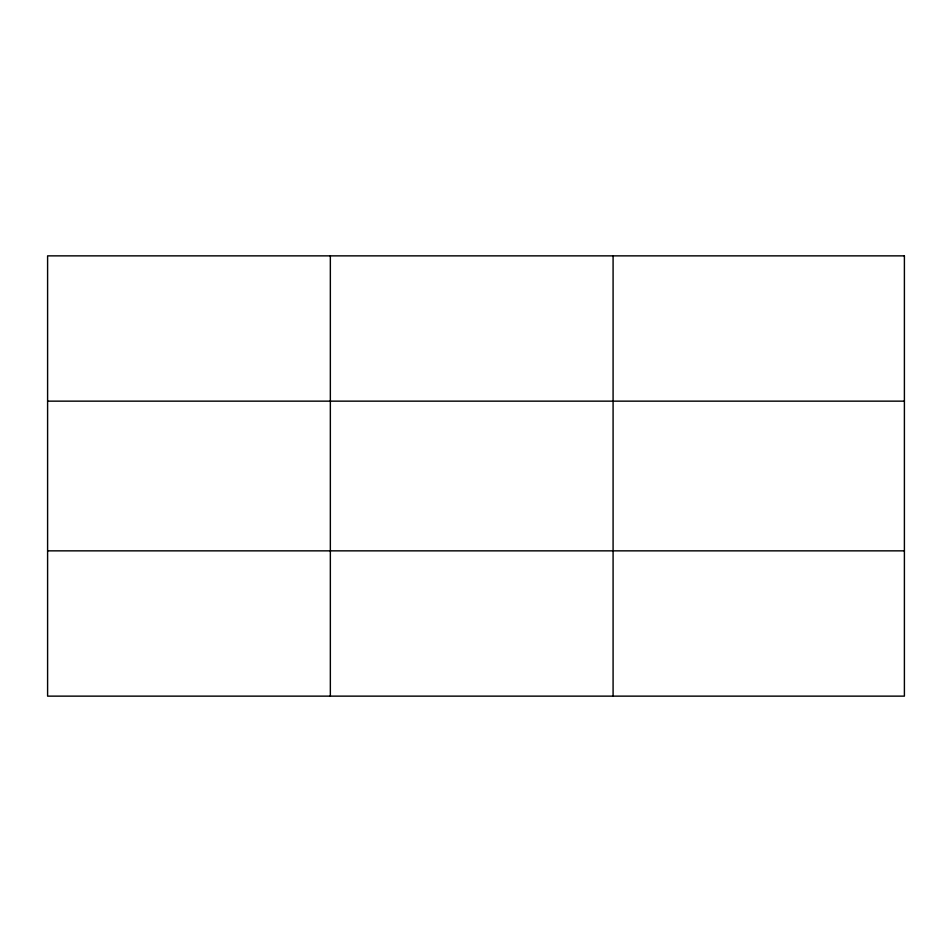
<?xml version="1.0" encoding="UTF-8"?>
<svg xmlns="http://www.w3.org/2000/svg" width="952" height="952" viewBox="0 0 952 952"><rect width="100%" height="100%" fill="white"/><g stroke="black" fill="none" stroke-linecap="round" stroke-linejoin="round"><path stroke-width="1.43" d="M330.344 255.862L330.344 696.138M613.088 255.862L613.088 696.138M47.6 401.149L904.4 401.149M47.6 550.851L904.4 550.851M904.4 255.862L904.4 696.138L47.6 696.138L47.6 255.862L904.4 255.862"/></g></svg>
